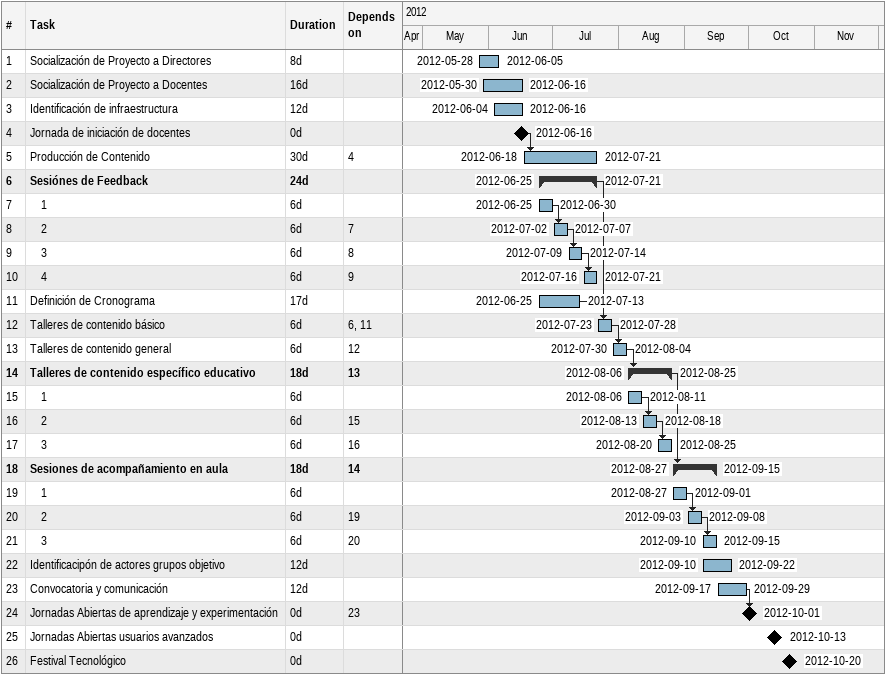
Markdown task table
| ID | Level | Task | Duration | Start | Finish | Predecessors |
|---|---|---|---|---|---|---|
| 1 | 1 | Socialización de Proyecto a Directores | 8d | 2012-05-28 | 2012-06-05 |  |
| 2 | 1 | Socialización de Proyecto a Docentes | 16d | 2012-05-30 | 2012-06-16 |  |
| 3 | 1 | Identificación de infraestructura | 12d | 2012-06-04 | 2012-06-16 |  |
| 4 | 1 | Jornada de iniciación de docentes | 0d | 2012-06-16 | 2012-06-16 |  |
| 5 | 1 | Producción de Contenido | 30d | 2012-06-18 | 2012-07-21 | 4 |
| 6 | 1 | **Sesiónes de Feedback** | 24d | 2012-06-25 | 2012-07-21 |  |
| 7 | 2 | 1 | 6d | 2012-06-25 | 2012-06-30 |  |
| 8 | 2 | 2 | 6d | 2012-07-02 | 2012-07-07 | 7 |
| 9 | 2 | 3 | 6d | 2012-07-09 | 2012-07-14 | 8 |
| 10 | 2 | 4 | 6d | 2012-07-16 | 2012-07-21 | 9 |
| 11 | 1 | Definición de Cronograma | 17d | 2012-06-25 | 2012-07-13 |  |
| 12 | 1 | Talleres de contenido básico | 6d | 2012-07-23 | 2012-07-28 | 6, 11 |
| 13 | 1 | Talleres de contenido general | 6d | 2012-07-30 | 2012-08-04 | 12 |
| 14 | 1 | **Talleres de contenido específico educativo** | 18d | 2012-08-06 | 2012-08-25 | 13 |
| 15 | 2 | 1 | 6d | 2012-08-06 | 2012-08-11 |  |
| 16 | 2 | 2 | 6d | 2012-08-13 | 2012-08-18 | 15 |
| 17 | 2 | 3 | 6d | 2012-08-20 | 2012-08-25 | 16 |
| 18 | 1 | **Sesiones de acompañamiento en aula** | 18d | 2012-08-27 | 2012-09-15 | 14 |
| 19 | 2 | 1 | 6d | 2012-08-27 | 2012-09-01 |  |
| 20 | 2 | 2 | 6d | 2012-09-03 | 2012-09-08 | 19 |
| 21 | 2 | 3 | 6d | 2012-09-10 | 2012-09-15 | 20 |
| 22 | 1 | Identificacipón de actores grupos objetivo | 12d | 2012-09-10 | 2012-09-22 |  |
| 23 | 1 | Convocatoria y comunicación | 12d | 2012-09-17 | 2012-09-29 |  |
| 24 | 1 | Jornadas Abiertas de aprendizaje y experimentación | 0d | 2012-10-01 | 2012-10-01 | 23 |
| 25 | 1 | Jornadas Abiertas usuarios avanzados | 0d | 2012-10-13 | 2012-10-13 |  |
| 26 | 1 | Festival Tecnológico | 0d | 2012-10-20 | 2012-10-20 |  |
